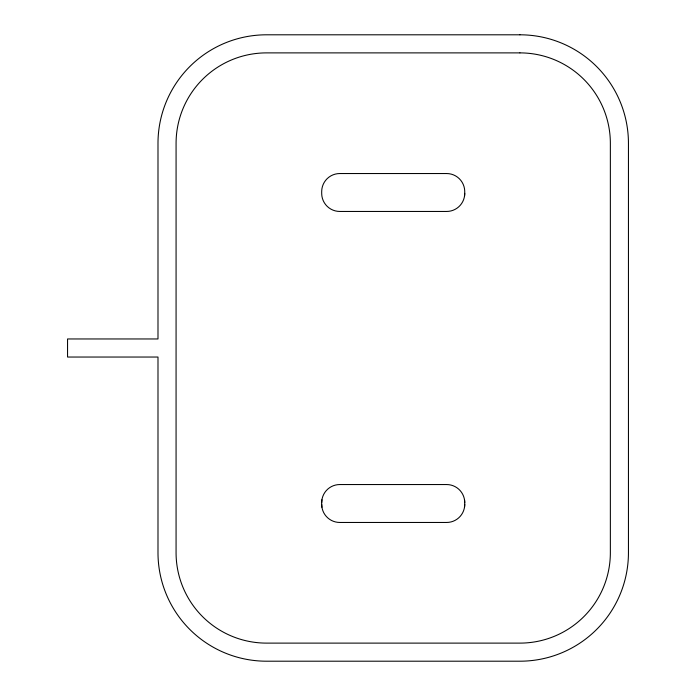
<?xml version="1.0" encoding="UTF-8"?>
<svg xmlns="http://www.w3.org/2000/svg" width="696" height="696" viewBox="0 0 696 696"><rect width="100%" height="100%" fill="white"/><g stroke="black" fill="none" stroke-linecap="round" stroke-linejoin="round"><path stroke-width="1.04" d="M464.737 502.634A18.087 18.087 0 0 0 446.649 484.547L339.787 484.547A18.087 18.087 0 0 0 321.7 502.634M464.51 499.806A29.145 29.145 0 0 1 464.51 507.201M321.917 507.201A29.154 29.154 0 0 1 321.917 499.806M321.7 504.374A18.087 18.087 0 0 0 339.787 522.461L446.649 522.461A18.087 18.087 0 0 0 464.737 504.374M464.737 193.366A18.087 18.087 0 0 1 446.649 211.454L339.787 211.454A18.087 18.087 0 0 1 321.917 196.194A29.154 29.154 0 0 1 321.917 188.799A18.087 18.087 0 0 1 339.787 173.539L446.649 173.539A18.087 18.087 0 0 1 464.51 188.799A29.145 29.145 0 0 1 464.51 196.194M519.929 34.8L266.507 34.8A108.524 108.524 0 0 0 157.992 143.324L157.992 338.961L67.556 338.961L67.556 357.039L157.992 357.039L157.992 552.676A108.524 108.524 0 0 0 266.507 661.2L519.929 661.2A108.524 108.524 0 0 0 628.445 552.676L628.445 143.324A108.524 108.524 0 0 0 519.929 34.8M519.929 52.887L266.507 52.887A90.436 90.436 0 0 0 176.079 143.324L176.071 552.676A90.436 90.436 0 0 0 266.507 643.113L519.929 643.113A90.436 90.436 0 0 0 610.357 552.676L610.357 143.324A90.436 90.436 0 0 0 519.929 52.887"/></g></svg>
